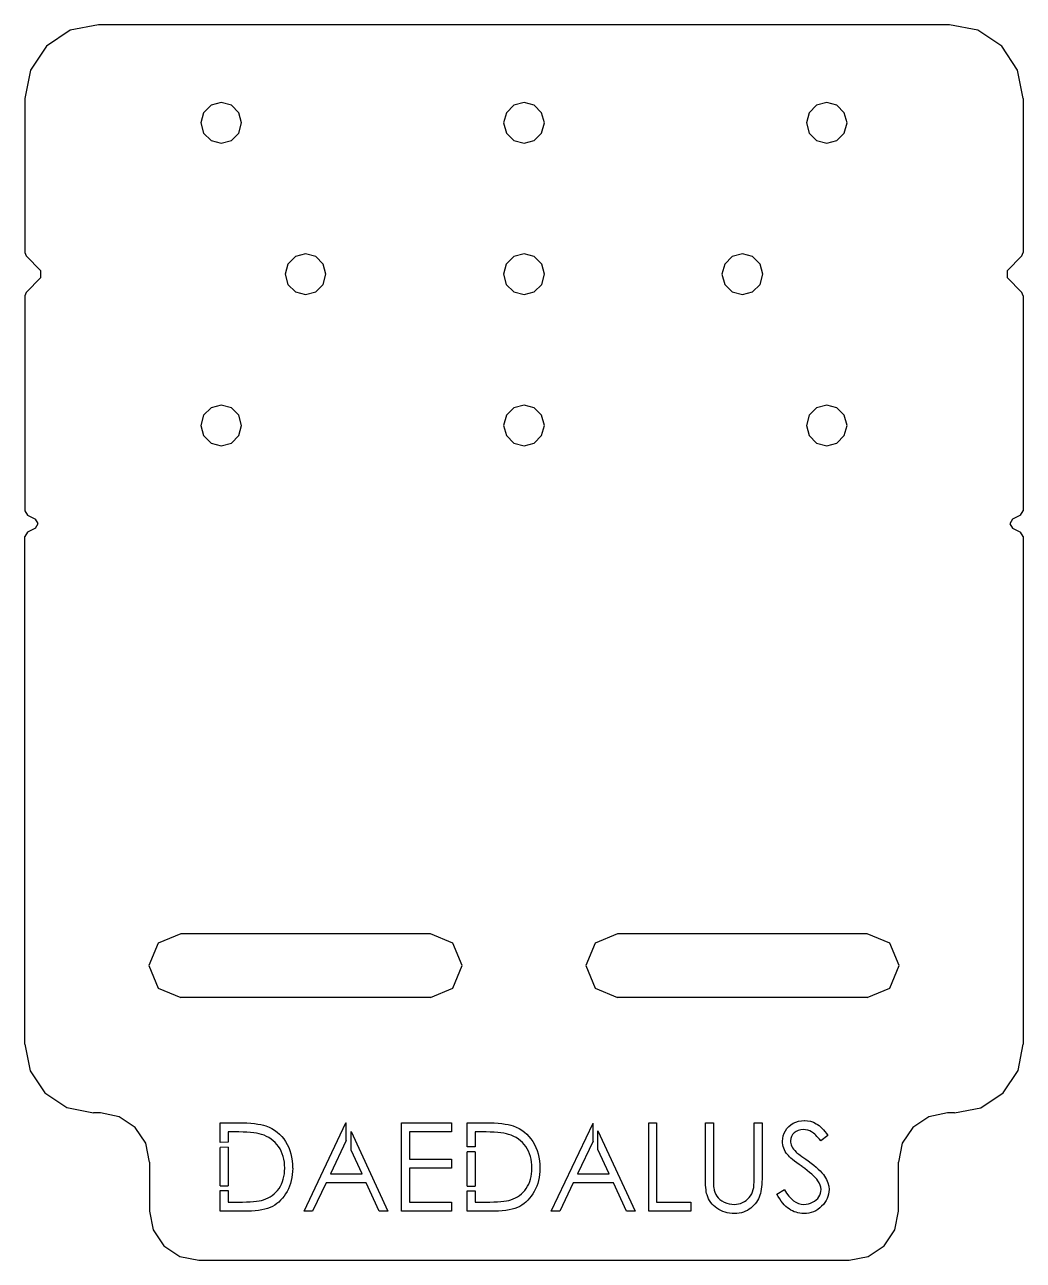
# Model space of a CAD drawing. Extents: x -257 to 298, y -311 to 343.
# Drawn here: x 178.84 to 207.52, y 288.51 to 324.01 of the extents above; entities that cross this region are included whole.
import ezdxf

# ---------------------------------------------------------------- set-up
doc = ezdxf.new("R2010")
doc.units = 0

msp = doc.modelspace()

# ---------------------------------------------------------------- linework, layer by layer
at = {"layer": 'Layer 1'}
for p, q in [((180.149984, 323.849881), (179.463285, 323.391045)), ((180.96, 324.011), (180.149984, 323.849881)), ((205.4, 324.011), (180.96, 324.011)), ((206.210353, 323.849548), (205.40034, 324.01067)), ((206.897048, 323.390711), (206.210353, 323.849548)), ((179.463285, 323.391045), (179.004449, 322.704346)), ((207.355882, 322.704014), (206.897048, 323.390711)), ((179.004449, 322.704346), (178.84333, 321.89433)), ((207.517, 321.894), (207.355882, 322.704014)), ((178.843, 321.894), (178.843, 317.466)), ((184.1949, 321.695132), (183.981068, 321.4813)), ((184.487, 321.7734), (184.1949, 321.695132)), ((184.7791, 321.695132), (184.487, 321.7734)), ((184.992932, 321.4813), (184.7791, 321.695132)), ((192.8879, 321.695132), (192.674068, 321.4813)), ((193.18, 321.7734), (192.8879, 321.695132)), ((193.4721, 321.695132), (193.18, 321.7734)), ((193.685932, 321.4813), (193.4721, 321.695132)), ((201.5799, 321.695132), (201.366068, 321.4813)), ((201.872, 321.7734), (201.5799, 321.695132)), ((202.1641, 321.695132), (201.872, 321.7734)), ((202.377932, 321.4813), (202.1641, 321.695132)), ((207.517, 321.894), (207.517, 317.466)), ((183.981068, 321.4813), (183.9028, 321.1892)), ((185.0712, 321.1892), (184.992932, 321.4813)), ((192.674068, 321.4813), (192.5958, 321.1892)), ((193.7642, 321.1892), (193.685932, 321.4813)), ((201.366068, 321.4813), (201.2878, 321.1892)), ((202.4562, 321.1892), (202.377932, 321.4813)), ((183.9028, 321.1892), (183.981068, 320.8971)), ((184.992932, 320.8971), (185.0712, 321.1892)), ((192.5958, 321.1892), (192.674068, 320.8971)), ((193.685932, 320.8971), (193.7642, 321.1892)), ((201.2878, 321.1892), (201.366068, 320.8971)), ((202.377932, 320.8971), (202.4562, 321.1892)), ((183.981068, 320.8971), (184.1949, 320.683268)), ((184.1949, 320.683268), (184.487, 320.605)), ((184.487, 320.605), (184.7791, 320.683268)), ((184.487, 320.605), (184.487, 320.605)), ((184.7791, 320.683268), (184.992932, 320.8971)), ((192.674068, 320.8971), (192.8879, 320.683268)), ((192.8879, 320.683268), (193.18, 320.605)), ((193.18, 320.605), (193.4721, 320.683268)), ((193.18, 320.605), (193.18, 320.605)), ((193.4721, 320.683268), (193.685932, 320.8971)), ((201.366068, 320.8971), (201.5799, 320.683268)), ((201.5799, 320.683268), (201.872, 320.605)), ((201.872, 320.605), (202.1641, 320.683268)), ((201.872, 320.605), (201.872, 320.605)), ((202.1641, 320.683268), (202.377932, 320.8971)), ((178.843, 317.466), (178.884329, 317.366221)), ((186.907, 317.42639), (186.61388, 317.348931)), ((187.20012, 317.348931), (186.907, 317.42639)), ((193.18, 317.42639), (192.88688, 317.348931)), ((193.47312, 317.348931), (193.18, 317.42639)), ((199.452, 317.42639), (199.15888, 317.348931)), ((199.74512, 317.348931), (199.452, 317.42639)), ((207.475, 317.366), (207.516331, 317.465779)), ((178.884, 317.366), (179.307384, 316.94267)), ((186.399054, 317.134992), (186.320383, 316.842195)), ((186.61388, 317.348931), (186.399054, 317.134992)), ((187.414946, 317.134992), (187.20012, 317.348931)), ((187.493617, 316.842195), (187.414946, 317.134992)), ((192.672054, 317.134992), (192.593383, 316.842195)), ((192.88688, 317.348931), (192.672054, 317.134992)), ((193.687946, 317.134992), (193.47312, 317.348931)), ((193.766617, 316.842195), (193.687946, 317.134992)), ((198.944054, 317.134992), (198.865383, 316.842195)), ((199.15888, 317.348931), (198.944054, 317.134992)), ((199.959946, 317.134992), (199.74512, 317.348931)), ((200.038617, 316.842195), (199.959946, 317.134992)), ((207.475, 317.366), (207.051687, 316.94267)), ((179.307, 316.743), (178.883616, 316.31967)), ((179.308, 316.743), (179.308, 316.942561)), ((186.320383, 316.842195), (186.399054, 316.549398)), ((187.414946, 316.549398), (187.493617, 316.842195)), ((192.593383, 316.842195), (192.672054, 316.549398)), ((193.687946, 316.549398), (193.766617, 316.842195)), ((198.865383, 316.842195), (198.944054, 316.549398)), ((199.959946, 316.549398), (200.038617, 316.842195)), ((207.052, 316.942), (207.052, 316.742439)), ((207.052, 316.743), (207.475313, 316.31967)), ((186.399054, 316.549398), (186.61388, 316.335459)), ((186.61388, 316.335459), (186.907, 316.258)), ((186.907, 316.258), (187.20012, 316.335459)), ((187.20012, 316.335459), (187.414946, 316.549398)), ((192.672054, 316.549398), (192.88688, 316.335459)), ((192.88688, 316.335459), (193.18, 316.258)), ((193.18, 316.258), (193.47312, 316.335459)), ((193.47312, 316.335459), (193.687946, 316.549398)), ((198.944054, 316.549398), (199.15888, 316.335459)), ((199.15888, 316.335459), (199.452, 316.258)), ((199.452, 316.258), (199.74512, 316.335459)), ((199.74512, 316.335459), (199.959946, 316.549398)), ((178.884, 316.32), (178.842671, 316.220221)), ((178.843, 316.22), (178.843, 310.044)), ((186.907, 316.258), (186.907, 316.258)), ((193.18, 316.258), (193.18, 316.258)), ((199.452, 316.258), (199.452, 316.258)), ((207.517, 316.22), (207.475, 316.32)), ((207.517, 316.22), (207.517, 310.044)), ((183.981068, 312.7883), (183.9028, 312.4962)), ((184.1949, 313.002132), (183.981068, 312.7883)), ((184.487, 313.0804), (184.1949, 313.002132)), ((184.7791, 313.002132), (184.487, 313.0804)), ((184.992932, 312.7883), (184.7791, 313.002132)), ((185.0712, 312.4962), (184.992932, 312.7883)), ((192.674068, 312.7883), (192.5958, 312.4962)), ((192.8879, 313.002132), (192.674068, 312.7883)), ((193.18, 313.0804), (192.8879, 313.002132)), ((193.4721, 313.002132), (193.18, 313.0804)), ((193.685932, 312.7883), (193.4721, 313.002132)), ((193.7642, 312.4962), (193.685932, 312.7883)), ((201.366068, 312.7883), (201.2878, 312.4962)), ((201.5799, 313.002132), (201.366068, 312.7883)), ((201.872, 313.0804), (201.5799, 313.002132)), ((202.1641, 313.002132), (201.872, 313.0804)), ((202.377932, 312.7883), (202.1641, 313.002132)), ((202.4562, 312.4962), (202.377932, 312.7883)), ((183.9028, 312.4962), (183.981068, 312.2041)), ((184.992932, 312.2041), (185.0712, 312.4962)), ((192.5958, 312.4962), (192.674068, 312.2041)), ((193.685932, 312.2041), (193.7642, 312.4962)), ((201.2878, 312.4962), (201.366068, 312.2041)), ((202.377932, 312.2041), (202.4562, 312.4962)), ((183.981068, 312.2041), (184.1949, 311.990268)), ((184.7791, 311.990268), (184.992932, 312.2041)), ((192.674068, 312.2041), (192.8879, 311.990268)), ((193.4721, 311.990268), (193.685932, 312.2041)), ((201.366068, 312.2041), (201.5799, 311.990268)), ((202.1641, 311.990268), (202.377932, 312.2041)), ((184.1949, 311.990268), (184.487, 311.912)), ((184.487, 311.912), (184.7791, 311.990268)), ((184.487, 311.912), (184.487, 311.912)), ((192.8879, 311.990268), (193.18, 311.912)), ((193.18, 311.912), (193.4721, 311.990268)), ((193.18, 311.912), (193.18, 311.912)), ((201.5799, 311.990268), (201.872, 311.912)), ((201.872, 311.912), (202.1641, 311.990268)), ((201.872, 311.912), (201.872, 311.912)), ((178.843, 310.044), (178.921009, 309.917787)), ((207.439, 309.917), (207.517, 310.043213)), ((178.92, 309.917), (179.154467, 309.799999)), ((179.233005, 309.674214), (179.155, 309.800428)), ((179.155, 309.548), (179.233005, 309.674214)), ((207.205, 309.8), (207.126995, 309.673786)), ((207.126995, 309.673786), (207.205, 309.547572)), ((207.439, 309.917), (207.204979, 309.799999)), ((178.921, 309.431), (178.842991, 309.304787)), ((178.843, 294.716), (178.843, 309.305)), ((179.155, 309.548), (178.920533, 309.430996)), ((207.205, 309.548), (207.439021, 309.430996)), ((207.517, 309.305), (207.438999, 309.431213)), ((207.517, 309.305), (207.517, 294.716)), ((183.323, 297.891), (182.675665, 297.621676)), ((190.492, 297.891), (183.323, 297.891)), ((191.139335, 297.622116), (190.492, 297.89144)), ((195.868, 297.891), (195.220665, 297.621676)), ((203.036, 297.891), (195.868, 297.891)), ((203.683335, 297.622116), (203.036, 297.89144)), ((182.675665, 297.621676), (182.407693, 296.97378)), ((191.407307, 296.97422), (191.139335, 297.622116)), ((195.220665, 297.621676), (194.952693, 296.97378)), ((203.951307, 296.97422), (203.683335, 297.622116)), ((182.407693, 296.97378), (182.675665, 296.325884)), ((191.139335, 296.326324), (191.407307, 296.97422)), ((194.952693, 296.97378), (195.220665, 296.325884)), ((203.683335, 296.326324), (203.951307, 296.97422)), ((182.675665, 296.325884), (183.323, 296.05656)), ((190.492, 296.057), (191.139335, 296.326324)), ((195.220665, 296.325884), (195.868, 296.05656)), ((203.036, 296.057), (203.683335, 296.326324)), ((190.492, 296.057), (183.323, 296.057)), ((203.036, 296.057), (195.868, 296.057)), ((178.843, 294.716), (178.998249, 293.947027)), ((207.36617, 293.96054), (207.51655, 294.71655)), ((178.998249, 293.947027), (179.421625, 293.319075)), ((206.937925, 293.319625), (207.36617, 293.96054)), ((179.421625, 293.319075), (180.049577, 292.895699)), ((206.29701, 292.89138), (206.937925, 293.319625)), ((180.049577, 292.895699), (180.81855, 292.74045)), ((181.016, 292.741), (180.819, 292.741)), ((181.555898, 292.633696), (181.01589, 292.74111)), ((182.013695, 292.327805), (181.555898, 292.633696)), ((204.803989, 292.633589), (204.346188, 292.327699)), ((205.344, 292.741), (204.803989, 292.633589)), ((205.541, 292.741), (205.344, 292.741)), ((205.541, 292.741), (206.29701, 292.89138)), ((182.319586, 291.870008), (182.013695, 292.327805)), ((184.453, 291.891), (184.453, 292.459)), ((184.453, 292.459), (184.965, 292.459)), ((184.681, 292.198), (184.681, 291.902)), ((184.859, 292.198), (184.681, 292.198)), ((184.990748, 292.197217), (184.859475, 292.198346)), ((184.965, 292.459), (185.098818, 292.457589)), ((185.112357, 292.193661), (184.990748, 292.197217)), ((185.098818, 292.457589), (185.223475, 292.453525)), ((185.224298, 292.188073), (185.112357, 292.193661)), ((185.223475, 292.453525), (185.338466, 292.446413)), ((185.338466, 292.446413), (185.444299, 292.436225)), ((185.444299, 292.436225), (185.539952, 292.423496)), ((185.539952, 292.423496), (185.626451, 292.40772)), ((185.626451, 292.40772), (185.70328, 292.388896)), ((185.70328, 292.388896), (185.770954, 292.367532)), ((185.771, 292.367), (185.858517, 292.331892)), ((185.858517, 292.331892), (185.940946, 292.290679)), ((185.940946, 292.290679), (186.018796, 292.243358)), ((186.018796, 292.243358), (186.091556, 292.189934)), ((186.863, 289.919), (188.06744, 292.45902)), ((188.067, 292.459), (188.073, 292.459)), ((188.073, 291.947), (188.073, 292.459)), ((188.214, 291.674), (188.214, 292.21)), ((188.214, 292.21), (189.27209, 289.91834)), ((189.663, 289.919), (189.663, 292.459)), ((189.663, 292.459), (191.096, 292.459)), ((191.096, 292.198), (189.89, 292.198)), ((189.89, 292.198), (189.89, 291.417)), ((191.096, 292.459), (191.096, 292.198)), ((191.552, 291.77), (191.552, 292.459)), ((191.552, 292.459), (192.064, 292.459)), ((191.78, 292.198), (191.78, 291.77)), ((191.958, 292.198), (191.78, 292.198)), ((192.089756, 292.197217), (191.958483, 292.198346)), ((192.064, 292.459), (192.197818, 292.457589)), ((192.211365, 292.193661), (192.089756, 292.197217)), ((192.197818, 292.457589), (192.322481, 292.453525)), ((192.323303, 292.188073), (192.211365, 292.193661)), ((192.322481, 292.453525), (192.43747, 292.446413)), ((192.43747, 292.446413), (192.5433, 292.436225)), ((192.5433, 292.436225), (192.638962, 292.423496)), ((192.638962, 292.423496), (192.72546, 292.40772)), ((192.72546, 292.40772), (192.80229, 292.388896)), ((192.80229, 292.388896), (192.869964, 292.367532)), ((192.87, 292.367), (192.957514, 292.331892)), ((192.957514, 292.331892), (193.039946, 292.290679)), ((193.039946, 292.290679), (193.117791, 292.243358)), ((193.117791, 292.243358), (193.190551, 292.189934)), ((193.962, 289.919), (195.16346, 292.4526)), ((195.163, 291.928), (195.163, 292.452)), ((195.304, 291.694), (195.304, 292.23)), ((195.304, 292.23), (196.37106, 289.91855)), ((196.762, 289.919), (196.762, 292.459)), ((196.762, 292.459), (196.989, 292.459)), ((196.989, 292.459), (196.989, 290.179)), ((198.39, 290.925), (198.39, 292.459)), ((198.39, 292.459), (198.618, 292.459)), ((198.618, 292.459), (198.618, 290.937)), ((199.79, 290.937), (199.79, 292.459)), ((199.79, 292.459), (200.018, 292.459)), ((200.018, 292.459), (200.018, 290.925)), ((200.649268, 292.162002), (200.68438, 292.231708)), ((200.68438, 292.231708), (200.729151, 292.29582)), ((200.729151, 292.29582), (200.781566, 292.353314)), ((200.781566, 292.353314), (200.842624, 292.40318)), ((200.842624, 292.40318), (200.911314, 292.44592)), ((200.911314, 292.44592), (200.986103, 292.480009)), ((200.992828, 292.211111), (200.936855, 292.170406)), ((200.986103, 292.480009), (201.064465, 292.504422)), ((201.055919, 292.239604), (200.992828, 292.211111)), ((201.126647, 292.257412), (201.055919, 292.239604)), ((201.064465, 292.504422), (201.145364, 292.518674)), ((201.205, 292.263), (201.126647, 292.257412)), ((201.145364, 292.518674), (201.229824, 292.523754)), ((201.267487, 292.259567), (201.204899, 292.263631)), ((201.23, 292.524), (201.319555, 292.518412)), ((201.327524, 292.247854), (201.267487, 292.259567)), ((201.319555, 292.518412), (201.406561, 292.501112)), ((201.385022, 292.228014), (201.327524, 292.247854)), ((201.43997, 292.200526), (201.385022, 292.228014)), ((201.406561, 292.501112), (201.490005, 292.472619)), ((201.467459, 292.182718), (201.43997, 292.200526)), ((201.490005, 292.472619), (201.570913, 292.432422)), ((201.570913, 292.432422), (201.611107, 292.406994)), ((201.611107, 292.406994), (201.651304, 292.376974)), ((201.651304, 292.376974), (201.692514, 292.341865)), ((201.692514, 292.341865), (201.734241, 292.301668)), ((201.734241, 292.301668), (201.776467, 292.256894)), ((201.776467, 292.256894), (201.819209, 292.207539)), ((201.819209, 292.207539), (201.862968, 292.153095)), ((204.346188, 292.327699), (204.040295, 291.869901)), ((182.427, 291.33), (182.319586, 291.870008)), ((184.681, 291.902), (184.453252, 291.89057)), ((185.326567, 292.180453), (185.224298, 292.188073)), ((185.419175, 292.170265), (185.326567, 292.180453)), ((185.50262, 292.158044), (185.419175, 292.170265)), ((185.575888, 292.143792), (185.50262, 292.158044)), ((185.64, 292.127), (185.575888, 292.143792)), ((185.71674, 292.100341), (185.639911, 292.126785)), ((185.788992, 292.069305), (185.71674, 292.100341)), ((185.857177, 292.03267), (185.788992, 292.069305)), ((185.920773, 291.991454), (185.857177, 292.03267)), ((185.979799, 291.944645), (185.920773, 291.991454)), ((186.034751, 291.893255), (185.979799, 291.944645)), ((186.085633, 291.836777), (186.034751, 291.893255)), ((186.131937, 291.77521), (186.085633, 291.836777)), ((186.091556, 292.189934), (186.159225, 292.13091)), ((186.159225, 292.13091), (186.222321, 292.066292)), ((186.222321, 292.066292), (186.280326, 291.995057)), ((186.280326, 291.995057), (186.333237, 291.918228)), ((186.333237, 291.918228), (186.381074, 291.836307)), ((186.381074, 291.836307), (186.422284, 291.750828)), ((188.073, 291.947), (187.621239, 290.992776)), ((192.425575, 292.180453), (192.323303, 292.188073)), ((192.518175, 292.170265), (192.425575, 292.180453)), ((192.60162, 292.158044), (192.518175, 292.170265)), ((192.674893, 292.143792), (192.60162, 292.158044)), ((192.739, 292.127), (192.674893, 292.143792)), ((192.815768, 292.100341), (192.738934, 292.126785)), ((192.888014, 292.069305), (192.815768, 292.100341)), ((192.956196, 292.03267), (192.888014, 292.069305)), ((193.019801, 291.991454), (192.956196, 292.03267)), ((193.078822, 291.944645), (193.019801, 291.991454)), ((193.133771, 291.893255), (193.078822, 291.944645)), ((193.184652, 291.836777), (193.133771, 291.893255)), ((193.230957, 291.77521), (193.184652, 291.836777)), ((193.190551, 292.189934), (193.258225, 292.13091)), ((193.258225, 292.13091), (193.321313, 292.066292)), ((193.321313, 292.066292), (193.379318, 291.995057)), ((193.379318, 291.995057), (193.432237, 291.918228)), ((193.432237, 291.918228), (193.480065, 291.836307)), ((193.480065, 291.836307), (193.521284, 291.750828)), ((195.163, 291.928), (194.720199, 290.993114)), ((200.604, 291.931), (200.60908, 292.011394)), ((200.606032, 291.879308), (200.604057, 291.930698)), ((200.612693, 291.828426), (200.606032, 291.879308)), ((200.60908, 292.011394), (200.624348, 292.088731)), ((200.624348, 292.088731), (200.649268, 292.162002)), ((200.832, 291.942), (200.833976, 291.901295)), ((200.83917, 292.006568), (200.832594, 291.941439)), ((200.833976, 291.901295), (200.841059, 291.86059)), ((200.858502, 292.066607), (200.83917, 292.006568)), ((200.841059, 291.86059), (200.851756, 291.821412)), ((200.891068, 292.121051), (200.858502, 292.066607)), ((200.936855, 292.170406), (200.891068, 292.121051)), ((201.496968, 292.160337), (201.467459, 292.182718)), ((201.527501, 292.133893), (201.496968, 292.160337)), ((201.559042, 292.102854), (201.527501, 292.133893)), ((201.59263, 292.068257), (201.559042, 292.102854)), ((201.627224, 292.029079), (201.59263, 292.068257)), ((201.663352, 291.985828), (201.627224, 292.029079)), ((201.701, 291.938), (201.663352, 291.985828)), ((201.907, 292.094), (201.701652, 291.937787)), ((201.862968, 292.153095), (201.906723, 292.094071)), ((204.040295, 291.869901), (203.93288, 291.32989)), ((184.453, 290.652), (184.453, 291.75)), ((184.681, 291.761), (184.453252, 291.749485)), ((184.681, 291.761), (184.681, 290.652)), ((186.173655, 291.709571), (186.131937, 291.77521)), ((186.209274, 291.640373), (186.173655, 291.709571)), ((186.239799, 291.568121), (186.209274, 291.640373)), ((186.264719, 291.492308), (186.239799, 291.568121)), ((186.284052, 291.413444), (186.264719, 291.492308)), ((186.422284, 291.750828), (186.456887, 291.661276)), ((186.456887, 291.661276), (186.485374, 291.568162)), ((186.485374, 291.568162), (186.507755, 291.470979)), ((188.528, 290.993), (188.213633, 291.674151)), ((191.78, 291.77), (191.552, 291.77)), ((191.78, 291.629), (191.552, 291.629)), ((191.552, 290.641), (191.552, 291.629)), ((191.78, 291.629), (191.78, 290.641)), ((193.272683, 291.709571), (193.230957, 291.77521)), ((193.308299, 291.640373), (193.272683, 291.709571)), ((193.338827, 291.568121), (193.308299, 291.640373)), ((193.363748, 291.492308), (193.338827, 291.568121)), ((193.38308, 291.413444), (193.363748, 291.492308)), ((193.521284, 291.750828), (193.555879, 291.661276)), ((193.555879, 291.661276), (193.584372, 291.568162)), ((193.584372, 291.568162), (193.606752, 291.470979)), ((195.627, 290.993), (195.303667, 291.693941)), ((200.623897, 291.778563), (200.612693, 291.828426)), ((200.639673, 291.729716), (200.623897, 291.778563)), ((200.659513, 291.681888), (200.639673, 291.729716)), ((200.683925, 291.635076), (200.659513, 291.681888)), ((200.712926, 291.589285), (200.683925, 291.635076)), ((200.746, 291.544), (200.712926, 291.589285)), ((200.771214, 291.515992), (200.746802, 291.544485)), ((200.803263, 291.482918), (200.771214, 291.515992)), ((200.843465, 291.446283), (200.803263, 291.482918)), ((200.851756, 291.821412), (200.867532, 291.782234)), ((200.867532, 291.782234), (200.889404, 291.742545)), ((200.889404, 291.742545), (200.918408, 291.701332)), ((200.918408, 291.701332), (200.955049, 291.658592)), ((200.955049, 291.658592), (200.999313, 291.613815)), ((201, 291.614), (201.016792, 291.59924)), ((201.016792, 291.59924), (201.040696, 291.579908)), ((201.040696, 291.579908), (201.072243, 291.556003)), ((201.072243, 291.556003), (201.111424, 291.526491)), ((201.111424, 291.526491), (201.15772, 291.492402)), ((201.15772, 291.492402), (201.211655, 291.453732)), ((182.427, 291.33), (182.427, 289.919)), ((186.297796, 291.331523), (186.284052, 291.413444)), ((186.30646, 291.246044), (186.297796, 291.331523)), ((186.306016, 291.072844), (186.308556, 291.157307)), ((186.309, 291.157), (186.30646, 291.246044)), ((186.507755, 291.470979), (186.523531, 291.369726)), ((186.523531, 291.369726), (186.533211, 291.264909)), ((186.533211, 291.264909), (186.536287, 291.156533)), ((186.537, 291.157), (186.53446, 291.06287)), ((189.89, 291.417), (191.096, 291.417)), ((191.096, 291.156), (189.89, 291.156)), ((189.89, 291.156), (189.89, 290.179)), ((191.096, 291.417), (191.096, 291.156)), ((193.396824, 291.331523), (193.38308, 291.413444)), ((193.40546, 291.246044), (193.396824, 291.331523)), ((193.405025, 291.072844), (193.407565, 291.157307)), ((193.408, 291.157), (193.40546, 291.246044)), ((193.606752, 291.470979), (193.622528, 291.369726)), ((193.622528, 291.369726), (193.63218, 291.264909)), ((193.63218, 291.264909), (193.635256, 291.156533)), ((193.636, 291.157), (193.63346, 291.06287)), ((200.891802, 291.40507), (200.843465, 291.446283)), ((200.947766, 291.359785), (200.891802, 291.40507)), ((201.011371, 291.31043), (200.947766, 291.359785)), ((201.083117, 291.256494), (201.011371, 291.31043)), ((201.163, 291.199), (201.083117, 291.256494)), ((201.241955, 291.141012), (201.162072, 291.199017)), ((201.211655, 291.453732), (201.272714, 291.409973)), ((201.315731, 291.085041), (201.241955, 291.141012)), ((201.272714, 291.409973), (201.341404, 291.361129)), ((201.341, 291.361), (201.423429, 291.300449)), ((201.423429, 291.300449), (201.499245, 291.241936)), ((201.499245, 291.241936), (201.567935, 291.18495)), ((201.567935, 291.18495), (201.630007, 291.129488)), ((201.630007, 291.129488), (201.685466, 291.076063)), ((203.932, 289.919), (203.932, 291.33)), ((186.244972, 290.768067), (186.26786, 290.839299)), ((186.26786, 290.839299), (186.285668, 290.913586)), ((186.285668, 290.913586), (186.298396, 290.991434)), ((186.298396, 290.991434), (186.306016, 291.072844)), ((186.496812, 290.798287), (186.474431, 290.715859)), ((186.51462, 290.883767), (186.496812, 290.798287)), ((186.52684, 290.971792), (186.51462, 290.883767)), ((186.53446, 291.06287), (186.52684, 290.971792)), ((187.621, 290.993), (188.528, 290.993)), ((193.34398, 290.768067), (193.366868, 290.839299)), ((193.366868, 290.839299), (193.384677, 290.913586)), ((193.384677, 290.913586), (193.397405, 290.991434)), ((193.397405, 290.991434), (193.405025, 291.072844)), ((193.595812, 290.798287), (193.573431, 290.715859)), ((193.61362, 290.883767), (193.595812, 290.798287)), ((193.62584, 290.971792), (193.61362, 290.883767)), ((193.63346, 291.06287), (193.62584, 290.971792)), ((194.72, 290.993), (195.627, 290.993)), ((198.390211, 290.83116), (198.389365, 290.924271)), ((198.392751, 290.745678), (198.390211, 290.83116)), ((198.618, 290.937), (198.618, 290.872383)), ((198.618, 290.872383), (198.618847, 290.814377)), ((198.618847, 290.814377), (198.619976, 290.762477)), ((199.786408, 290.740961), (199.788384, 290.799982)), ((199.788384, 290.799982), (199.789513, 290.86511)), ((199.789513, 290.86511), (199.79036, 290.936343)), ((200.016871, 290.842063), (200.013795, 290.763199)), ((200.018, 290.925), (200.016871, 290.842063)), ((201.382389, 291.031109), (201.315731, 291.085041)), ((201.442931, 290.979208), (201.382389, 291.031109)), ((201.496867, 290.929853), (201.442931, 290.979208)), ((201.544695, 290.882536), (201.496867, 290.929853)), ((201.585405, 290.83725), (201.544695, 290.882536)), ((201.62, 290.794), (201.585405, 290.83725)), ((201.660616, 290.732751), (201.620927, 290.794318)), ((201.685466, 291.076063), (201.734316, 291.024165)), ((201.734316, 291.024165), (201.776542, 290.973791)), ((201.776542, 290.973791), (201.811653, 290.925455)), ((201.811653, 290.925455), (201.867626, 290.829796)), ((201.867626, 290.829796), (201.907315, 290.733632)), ((184.453, 290.652), (184.681, 290.652)), ((184.453, 289.919), (184.453, 290.511)), ((184.453, 290.511), (184.681, 290.511)), ((184.681, 290.511), (184.681, 290.179)), ((185.951895, 290.372208), (186.005831, 290.415966)), ((186.005831, 290.415966), (186.056205, 290.464303)), ((186.056205, 290.464303), (186.102509, 290.516711)), ((186.102509, 290.516711), (186.145243, 290.574208)), ((186.145243, 290.574208), (186.183408, 290.635264)), ((186.183408, 290.635264), (186.216479, 290.699885)), ((186.216479, 290.699885), (186.244972, 290.768067)), ((186.376221, 290.485365), (186.334503, 290.415148)), ((186.413869, 290.559144), (186.376221, 290.485365)), ((186.446435, 290.635976), (186.413869, 290.559144)), ((186.474431, 290.715859), (186.446435, 290.635976)), ((187.497, 290.733), (187.110951, 289.918857)), ((188.649, 290.733), (187.497, 290.733)), ((189.024, 289.919), (188.648405, 290.733143)), ((191.552, 290.641), (191.78, 290.641)), ((191.552, 289.919), (191.552, 290.499)), ((191.552, 290.499), (191.78, 290.499)), ((191.78, 290.499), (191.78, 290.179)), ((193.050904, 290.372208), (193.104831, 290.415966)), ((193.104831, 290.415966), (193.155205, 290.464303)), ((193.155205, 290.464303), (193.201509, 290.516711)), ((193.201509, 290.516711), (193.244249, 290.574208)), ((193.244249, 290.574208), (193.282413, 290.635264)), ((193.282413, 290.635264), (193.315487, 290.699885)), ((193.315487, 290.699885), (193.34398, 290.768067)), ((193.475224, 290.485365), (193.433497, 290.415148)), ((193.512872, 290.559144), (193.475224, 290.485365)), ((193.545435, 290.635976), (193.512872, 290.559144)), ((193.573431, 290.715859), (193.545435, 290.635976)), ((194.596, 290.733), (194.209951, 289.918857)), ((195.748, 290.733), (194.596, 290.733)), ((196.123, 289.919), (195.747402, 290.733143)), ((198.396336, 290.66783), (198.392751, 290.745678)), ((198.400879, 290.597105), (198.396336, 290.66783)), ((198.407512, 290.534011), (198.400879, 290.597105)), ((198.415132, 290.478044), (198.407512, 290.534011)), ((198.424304, 290.429705), (198.415132, 290.478044)), ((198.435, 290.389), (198.424304, 290.429705)), ((198.619976, 290.762477), (198.621104, 290.717194)), ((198.621104, 290.717194), (198.622516, 290.678016)), ((198.622516, 290.678016), (198.624209, 290.645451)), ((198.624209, 290.645451), (198.626184, 290.619006)), ((198.626184, 290.619006), (198.628724, 290.599166)), ((198.628, 290.599), (198.640728, 290.527256)), ((198.640728, 290.527256), (198.659552, 290.462128)), ((198.659552, 290.462128), (198.684981, 290.402596)), ((199.686145, 290.363829), (199.717695, 290.418269)), ((199.717695, 290.418269), (199.743123, 290.477801)), ((199.743123, 290.477801), (199.763979, 290.542422)), ((199.764, 290.542), (199.770124, 290.56898)), ((199.770124, 290.56898), (199.775204, 290.602562)), ((199.775204, 290.602562), (199.779748, 290.642759)), ((199.779748, 290.642759), (199.783332, 290.688552)), ((199.783332, 290.688552), (199.786408, 290.740961)), ((199.968555, 290.429418), (199.953287, 290.374975)), ((199.981791, 290.487931), (199.968555, 290.429418)), ((199.992487, 290.550514), (199.981791, 290.487931)), ((200.001631, 290.617169), (199.992487, 290.550514)), ((200.008715, 290.687894), (200.001631, 290.617169)), ((200.013795, 290.763199), (200.008715, 290.687894)), ((200.441, 290.409), (200.656053, 290.537733)), ((200.656, 290.537), (200.717567, 290.437782)), ((200.717567, 290.437782), (200.781171, 290.351792)), ((201.689112, 290.670676), (201.660616, 290.732751)), ((201.676522, 290.383152), (201.696363, 290.435558)), ((201.706412, 290.608094), (201.689112, 290.670676)), ((201.696363, 290.435558), (201.707567, 290.488983)), ((201.712, 290.545), (201.706412, 290.608094)), ((201.707567, 290.488983), (201.711603, 290.544445)), ((201.907315, 290.733632), (201.931219, 290.637465)), ((201.935924, 290.472818), (201.925736, 290.406674)), ((201.931219, 290.637465), (201.939347, 290.5413)), ((201.939, 290.541), (201.935924, 290.472818)), ((184.681, 290.179), (184.972, 290.179)), ((184.972, 290.179), (185.097679, 290.180129)), ((185.097679, 290.180129), (185.213686, 290.183177)), ((185.213686, 290.183177), (185.319519, 290.188257)), ((185.319519, 290.188257), (185.415178, 290.195369)), ((185.415178, 290.195369), (185.501171, 290.204513)), ((185.501171, 290.204513), (185.576976, 290.215209)), ((185.576976, 290.215209), (185.642621, 290.228445)), ((185.642621, 290.228445), (185.69808, 290.243713)), ((185.698, 290.244), (185.767195, 290.269428)), ((185.767195, 290.269428), (185.832832, 290.29894)), ((185.832832, 290.29894), (185.894398, 290.333538)), ((185.894398, 290.333538), (185.951895, 290.372208)), ((186.021578, 290.09409), (185.958995, 290.057455)), ((186.081621, 290.135811), (186.021578, 290.09409)), ((186.138093, 290.182112), (186.081621, 290.135811)), ((186.192029, 290.233505), (186.138093, 290.182112)), ((186.242403, 290.289472), (186.192029, 290.233505)), ((186.290231, 290.35002), (186.242403, 290.289472)), ((186.334503, 290.415148), (186.290231, 290.35002)), ((189.89, 290.179), (191.096, 290.179)), ((191.096, 290.179), (191.096, 289.919)), ((191.78, 290.179), (192.071, 290.179)), ((192.071, 290.179), (192.196679, 290.180129)), ((192.196679, 290.180129), (192.312689, 290.183177)), ((192.312689, 290.183177), (192.418519, 290.188257)), ((192.418519, 290.188257), (192.514175, 290.195369)), ((192.514175, 290.195369), (192.600165, 290.204513)), ((192.600165, 290.204513), (192.675979, 290.215209)), ((192.675979, 290.215209), (192.741615, 290.228445)), ((192.741615, 290.228445), (192.797075, 290.243713)), ((192.797, 290.244), (192.866204, 290.269428)), ((192.866204, 290.269428), (192.93184, 290.29894)), ((192.93184, 290.29894), (192.993407, 290.333538)), ((192.993407, 290.333538), (193.050904, 290.372208)), ((193.120581, 290.09409), (193.05799, 290.057455)), ((193.180615, 290.135811), (193.120581, 290.09409)), ((193.237096, 290.182112), (193.180615, 290.135811)), ((193.291032, 290.233505), (193.237096, 290.182112)), ((193.341406, 290.289472), (193.291032, 290.233505)), ((193.389231, 290.35002), (193.341406, 290.289472)), ((193.433497, 290.415148), (193.389231, 290.35002)), ((196.989, 290.179), (197.967, 290.179)), ((197.967, 290.179), (197.967, 289.919)), ((198.45561, 290.330766), (198.435262, 290.389787)), ((198.480022, 290.274796), (198.45561, 290.330766)), ((198.509026, 290.221371), (198.480022, 290.274796)), ((198.542097, 290.171508), (198.509026, 290.221371)), ((198.579748, 290.124188), (198.542097, 290.171508)), ((198.62198, 290.08043), (198.579748, 290.124188)), ((198.668284, 290.039217), (198.62198, 290.08043)), ((198.684981, 290.402596), (198.716014, 290.349679)), ((198.716014, 290.349679), (198.755192, 290.301343)), ((198.755192, 290.301343), (198.803528, 290.257585)), ((198.803528, 290.257585), (198.861533, 290.217391)), ((198.861533, 290.217391), (198.928191, 290.181771)), ((198.928191, 290.181771), (198.999935, 290.152262)), ((198.999935, 290.152262), (199.071673, 290.130898)), ((199.071673, 290.130898), (199.143924, 290.11817)), ((199.143924, 290.11817), (199.216176, 290.114106)), ((199.216, 290.114), (199.278075, 290.117556)), ((199.278075, 290.117556), (199.339133, 290.127236)), ((199.339133, 290.127236), (199.398668, 290.144028)), ((199.398668, 290.144028), (199.457181, 290.167425)), ((199.457181, 290.167425), (199.512638, 290.196429)), ((199.512638, 290.196429), (199.563012, 290.230518)), ((199.563012, 290.230518), (199.608808, 290.270204)), ((199.608808, 290.270204), (199.650018, 290.314474)), ((199.650018, 290.314474), (199.686145, 290.363829)), ((199.784377, 290.090546), (199.742151, 290.049333)), ((199.822542, 290.133796), (199.784377, 290.090546)), ((199.857136, 290.178571), (199.822542, 290.133796)), ((199.887162, 290.224875), (199.857136, 290.178571)), ((199.913098, 290.273211), (199.887162, 290.224875)), ((199.935478, 290.323074), (199.913098, 290.273211)), ((199.953287, 290.374975), (199.935478, 290.323074)), ((200.482328, 290.336794), (200.441623, 290.409046)), ((200.523538, 290.270139), (200.482328, 290.336794)), ((200.565773, 290.208572), (200.523538, 290.270139)), ((200.609023, 290.152094), (200.565773, 290.208572)), ((200.653287, 290.101723), (200.609023, 290.152094)), ((200.698575, 290.056438), (200.653287, 290.101723)), ((200.781171, 290.351792), (200.847316, 290.279032)), ((200.847316, 290.279032), (200.916006, 290.2195)), ((200.916006, 290.2195), (200.986728, 290.173199)), ((200.986728, 290.173199), (201.060001, 290.140125)), ((201.060001, 290.140125), (201.135809, 290.120285)), ((201.135809, 290.120285), (201.213659, 290.113681)), ((201.214, 290.114), (201.280652, 290.117556)), ((201.280652, 290.117556), (201.345273, 290.12876)), ((201.345273, 290.12876), (201.407861, 290.147584)), ((201.407861, 290.147584), (201.468406, 290.173521)), ((201.468406, 290.173521), (201.524379, 290.205575)), ((201.524379, 290.205575), (201.573221, 290.242719)), ((201.573221, 290.242719), (201.614947, 290.285458)), ((201.614947, 290.285458), (201.649542, 290.332779)), ((201.649542, 290.332779), (201.676522, 290.383152)), ((201.777168, 290.111052), (201.727305, 290.058646)), ((201.819905, 290.165495), (201.777168, 290.111052)), ((201.856546, 290.222482), (201.819905, 290.165495)), ((201.886055, 290.281505), (201.856546, 290.222482)), ((201.909451, 290.343072), (201.886055, 290.281505)), ((201.925736, 290.406674), (201.909451, 290.343072)), ((182.427, 289.919), (182.534415, 289.378989)), ((185.24, 289.919), (184.453, 289.919)), ((185.352486, 289.921088), (185.240037, 289.919112)), ((185.458325, 289.927692), (185.352486, 289.921088)), ((185.558048, 289.938388), (185.458325, 289.927692)), ((185.651165, 289.953656), (185.558048, 289.938388)), ((185.737663, 289.972989), (185.651165, 289.953656)), ((185.818054, 289.996893), (185.737663, 289.972989)), ((185.891829, 290.024889), (185.818054, 289.996893)), ((185.958995, 290.057455), (185.891829, 290.024889)), ((187.111, 289.919), (186.863, 289.919)), ((189.272, 289.919), (189.024, 289.919)), ((191.096, 289.919), (189.663, 289.919)), ((192.339, 289.919), (191.552, 289.919)), ((192.451489, 289.921088), (192.33904, 289.919112)), ((192.557319, 289.927692), (192.451489, 289.921088)), ((192.657051, 289.938388), (192.557319, 289.927692)), ((192.750159, 289.953656), (192.657051, 289.938388)), ((192.836657, 289.972989), (192.750159, 289.953656)), ((192.917057, 289.996893), (192.836657, 289.972989)), ((192.990832, 290.024889), (192.917057, 289.996893)), ((193.05799, 290.057455), (192.990832, 290.024889)), ((194.21, 289.919), (193.962, 289.919)), ((196.371, 289.919), (196.123, 289.919)), ((197.967, 289.919), (196.762, 289.919)), ((198.719166, 290.001055), (198.668284, 290.039217)), ((198.773609, 289.966454), (198.719166, 290.001055)), ((198.830598, 289.936945), (198.773609, 289.966454)), ((198.890125, 289.911517), (198.830598, 289.936945)), ((198.952707, 289.890661), (198.890125, 289.911517)), ((199.017836, 289.874884), (198.952707, 289.890661)), ((199.08551, 289.863172), (199.017836, 289.874884)), ((199.155732, 289.85654), (199.08551, 289.863172)), ((199.229, 289.854), (199.155732, 289.85654)), ((199.295915, 289.856516), (199.228755, 289.853976)), ((199.361044, 289.863628), (199.295915, 289.856516)), ((199.423118, 289.875848), (199.361044, 289.863628)), ((199.482653, 289.89264), (199.423118, 289.875848)), ((199.539642, 289.915021), (199.482653, 289.89264)), ((199.594591, 289.941465), (199.539642, 289.915021)), ((199.646489, 289.973012), (199.594591, 289.941465)), ((199.695846, 290.009644), (199.646489, 289.973012)), ((199.742151, 290.049333), (199.695846, 290.009644)), ((200.744363, 290.016241), (200.698575, 290.056438)), ((200.791175, 289.981643), (200.744363, 290.016241)), ((200.839517, 289.951621), (200.791175, 289.981643)), ((200.888866, 289.925684), (200.839517, 289.951621)), ((200.939748, 289.903812), (200.888866, 289.925684)), ((200.991651, 289.886004), (200.939748, 289.903812)), ((201.045073, 289.871752), (200.991651, 289.886004)), ((201.10003, 289.862072), (201.045073, 289.871752)), ((201.156503, 289.855976), (201.10003, 289.862072)), ((201.214, 289.854), (201.156503, 289.855976)), ((201.287685, 289.856637), (201.213401, 289.853589)), ((201.358921, 289.866317), (201.287685, 289.856637)), ((201.427611, 289.882602), (201.358921, 289.866317)), ((201.493247, 289.904982), (201.427611, 289.882602)), ((201.555836, 289.933478), (201.493247, 289.904982)), ((201.615873, 289.969094), (201.555836, 289.933478)), ((201.672862, 290.010815), (201.615873, 289.969094)), ((201.727305, 290.058646), (201.672862, 290.010815)), ((203.824696, 289.379102), (203.93211, 289.91911)), ((182.534415, 289.378989), (182.840308, 288.921191)), ((203.518805, 288.921305), (203.824696, 289.379102)), ((182.840308, 288.921191), (183.298109, 288.615301)), ((203.061008, 288.615414), (203.518805, 288.921305)), ((183.298109, 288.615301), (183.83812, 288.50789)), ((183.838, 288.508), (202.521, 288.508)), ((202.521, 288.508), (203.061008, 288.615414))]:
    msp.add_line(p, q, dxfattribs=at)

doc.saveas('drawing.dxf')
